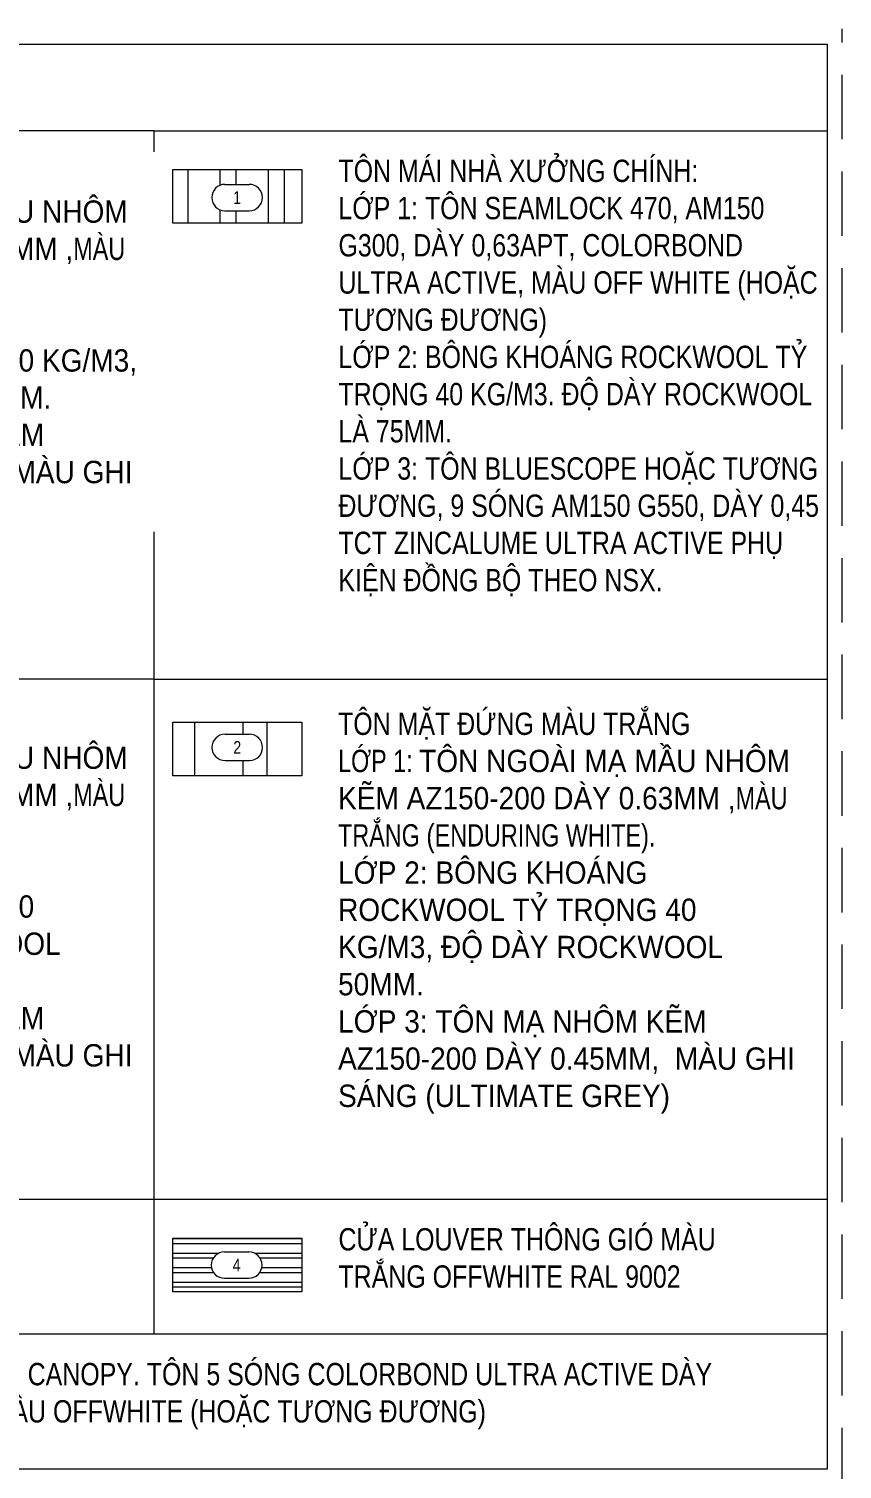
# Model space of a CAD drawing. Header units: millimetres. Extents: x -547695 to 905972, y -1055718 to 167349.
# Drawn here: x -502372 to -494352, y -975903 to -961705 of the extents above; entities that cross this region are included whole.
import ezdxf
from ezdxf.enums import TextEntityAlignment as Align

# ---------------------------------------------------------------- set-up
doc = ezdxf.new("R2010")
doc.units = ezdxf.units.MM
doc.linetypes.add('HIDDEN', pattern=[9.525, 6.35, -3.175])
for name, color, linetype, lineweight in [('A-HIDD', 45, 'HIDDEN', 9), ('A-PATT', 252, 'Continuous', 9), ('A-REV', 7, 'Continuous', 35), ('A-SYMBOLS', 10, 'Continuous', 13), ('NTT-8-THAY', 7, 'Continuous', 18)]:
    doc.layers.add(name, color=color, linetype=linetype, lineweight=lineweight)
doc.styles.add('VTK _ Arial_2.5 mm', font='arial.ttf', dxfattribs={"width": 0.8})
doc.styles.add('VTK_Arial', font='arial.ttf', dxfattribs={"width": 0.8})

# ---------------------------------------------------------------- blocks, each defined once
blk = doc.blocks.new('*U73')
blk.add_wipeout([(2.4, 2.6), (3.7, 2.25), (4.65, 1.3), (5, 0), (4.65, -1.3), (3.7, -2.25), (2.4, -2.6), (-2.4, -2.6), (-3.7, -2.25), (-4.65, -1.3), (-5, 0), (-4.65, 1.3), (-3.7, 2.25), (-2.4, 2.6)])
for points in [[(-2.4, 2.6), (2.4, 2.6)], [(-2.4, -2.6), (2.4, -2.6)]]:
    blk.add_lwpolyline(points)
for centre, start, end in [((-2.4, 0), 90, 270), ((2.4, 0), 270, 90)]:
    blk.add_arc(centre, 2.6, start, end)
at = {"color": 7, "style": 'VTK _ Arial_2.5 mm', "width": 0.8, "flags": 8}
blk.add_attdef('SYMBOL', text='', height=2.5, dxfattribs=at).set_placement((0, 0), align=Align.MIDDLE_CENTER)

msp = doc.modelspace()

# ---------------------------------------------------------------- hatches: boundary and pattern name
at = {"layer": 'A-PATT', "transparency": 33554620}
h = msp.add_hatch(dxfattribs=at)
h.set_pattern_fill('ANSI32', color=256, scale=50, angle=45)
h.set_pattern_definition([(90, (-176635, -84050.3), (-476.25, 3e-14), []), (90, (-176476.25, -83891.55), (-476.25, 3e-14), [])])
h.paths.add_polyline_path([(-499678.9, -963621.3), (-499678.9, -963091.2), (-500952.1, -963091.2), (-500952.1, -963621.3)])
at = {"layer": 'A-PATT'}
h = msp.add_hatch(dxfattribs=at)
h.set_pattern_fill('ANSI32', color=256, scale=75, angle=45)
h.set_pattern_definition([(90, (-1229637.26, -1219085.16), (-714.375, 1e-29), []), (90, (-1229399.14, -1218847), (-714.375, 1e-29), [])])
h.paths.add_polyline_path([(-499678.9, -969068.2), (-499678.9, -968538), (-500952.1, -968538), (-500952.1, -969068.2)])
at = {"layer": 'A-PATT', "transparency": 33554620}
h = msp.add_hatch(dxfattribs=at)
h.set_pattern_fill('ANSI32', color=256, scale=15, angle=315)
h.set_pattern_definition([(360, (2187351.54, 500554.76), (3e-14, 142.875), []), (360, (2187399.16, 500507.14), (3e-14, 142.875), [])])
h.paths.add_polyline_path([(-499678.9, -974155.9), (-499678.9, -973625.7), (-500952.1, -973625.7), (-500952.1, -974155.9)])

# ---------------------------------------------------------------- linework, layer by layer
at = {"layer": 'A-HIDD', "ltscale": 100}
msp.add_lwpolyline([(-494351.6, -1004703.9), (-494351.6, -961705.1)], dxfattribs=at)
at = {"layer": 'NTT-8-THAY'}
for p, q in [((-507666.6, -961854.9), (-494501.4, -961854.9)), ((-494501.4, -961854.9), (-494501.4, -975901.7)), ((-501135.8, -962709.5), (-507666.6, -962709.5)), ((-501135.8, -974572.9), (-501135.8, -962709.5)), ((-501135.8, -962709.5), (-494501.4, -962709.5)), ((-501135.8, -968114.6), (-507666.6, -968114.6)), ((-501135.8, -968114.6), (-494501.4, -968114.6)), ((-494501.4, -973244.1), (-507666.6, -973244.1)), ((-494501.4, -974572.9), (-507666.6, -974572.9)), ((-494501.4, -975901.7), (-507666.6, -975901.7))]:
    msp.add_line(p, q, dxfattribs=at)
for points in [[(-500952.1, -963091.2), (-499678.9, -963091.2), (-499678.9, -963621.3), (-500952.1, -963621.3)], [(-500952.1, -968538), (-499678.9, -968538), (-499678.9, -969068.2), (-500952.1, -969068.2)], [(-500952.1, -973625.7), (-499678.9, -973625.7), (-499678.9, -974155.9), (-500952.1, -974155.9)]]:
    msp.add_lwpolyline(points, close=True, dxfattribs=at)

# ---------------------------------------------------------------- texts
at = {"layer": 'A-REV', "insert": (-499318.8, -962995.1), "char_height": 220, "width": 4775.657, "attachment_point": 1, "style": 'VTK_Arial'}
msp.add_mtext('TÔN MÁI NHÀ XƯỞNG CHÍNH: \\PLỚP 1: TÔN SEAMLOCK 470, AM150 G300, DÀY 0,63APT, COLORBOND ULTRA ACTIVE, MÀU OFF WHITE (HOẶC TƯƠNG ĐƯƠNG)\\PLỚP 2: BÔNG KHOÁNG ROCKWOOL TỶ TRỌNG 40 KG/M3. ĐỘ DÀY ROCKWOOL LÀ 75MM.\\PLỚP 3: TÔN BLUESCOPE HOẶC TƯƠNG ĐƯƠNG, 9 SÓNG AM150 G550, DÀY 0,45 TCT ZINCALUME ULTRA ACTIVE PHỤ KIỆN ĐỒNG BỘ THEO NSX.', dxfattribs=at)
at = {"layer": 'A-REV', "char_height": 220, "attachment_point": 1, "style": 'VTK_Arial', "bg_fill": 2}
for s, insert, width in [('\\pxql;TÔN MẶT ĐỨNG  MÀU ĐỎ  \\P{\\W0.75;LỚP 1: \\W0.9;TÔN NGOÀI M\\fArial|b0|i0|c163|p34;Ạ\\fArial|b0|i0|c0|p34; M\\fArial|b0|i0|c163|p34;Ầ\\fArial|b0|i0|c0|p34;U NHÔM K\\fArial|b0|i0|c163|p34;Ẽ\\fArial|b0|i0|c0|p34;M AZ150-200 DÀY 0.63MM ,\\W0.75;MÀU  ĐỎ (}HOMESTEAD{\\W0.75;). \\P\\W0.9;L\\fArial|b0|i0|c163|p34;Ớ\\fArial|b0|i0|c0|p34;P 2: BÔNG KHOÁNG ROCKWOOL T\\fArial|b0|i0|c163|p34;Ỷ\\fArial|b0|i0|c0|p34; TR\\fArial|b0|i0|c163|p34;Ọ\\fArial|b0|i0|c0|p34;NG 40 KG/M3, Đ\\fArial|b0|i0|c163|p34;Ộ\\fArial|b0|i0|c0|p34; DÀY ROCKWOOL 50MM. \\PL\\fArial|b0|i0|c163|p34;Ớ\\fArial|b0|i0|c0|p34;P 3: TÔN M\\fArial|b0|i0|c163|p34;Ạ\\fArial|b0|i0|c0|p34; NHÔM K\\fArial|b0|i0|c163|p34;Ẽ\\fArial|b0|i0|c0|p34;M AZ150-200 DÀY 0.45MM,  MÀU GHI SÁNG (ULTIMATE GREY) \\H1.472x; }', (-505853.4, -968412.8), 4516.513), ('TÔN MẶT ĐỨNG MÀU TRẮNG\\P{\\W0.75;LỚP 1: \\W0.9;TÔN NGOÀI M\\fArial|b0|i0|c163|p34;Ạ\\fArial|b0|i0|c0|p34; M\\fArial|b0|i0|c163|p34;Ầ\\fArial|b0|i0|c0|p34;U NHÔM K\\fArial|b0|i0|c163|p34;Ẽ\\fArial|b0|i0|c0|p34;M AZ150-200 DÀY 0.63MM ,\\W0.75;MÀU TRẮNG }({\\W0.75;ENDURING WHITE). \\P\\W0.9;L\\fArial|b0|i0|c163|p34;Ớ\\fArial|b0|i0|c0|p34;P 2: BÔNG KHOÁNG ROCKWOOL T\\fArial|b0|i0|c163|p34;Ỷ\\fArial|b0|i0|c0|p34; TR\\fArial|b0|i0|c163|p34;Ọ\\fArial|b0|i0|c0|p34;NG 40 KG/M3, Đ\\fArial|b0|i0|c163|p34;Ộ\\fArial|b0|i0|c0|p34; DÀY ROCKWOOL 50MM. \\PL\\fArial|b0|i0|c163|p34;Ớ\\fArial|b0|i0|c0|p34;P 3: TÔN M\\fArial|b0|i0|c163|p34;Ạ\\fArial|b0|i0|c0|p34; NHÔM K\\fArial|b0|i0|c163|p34;Ẽ\\fArial|b0|i0|c0|p34;M AZ150-200 DÀY 0.45MM,  MÀU GHI SÁNG (ULTIMATE GREY) \\H1.472x; }', (-499322.5, -968445), 4516.513), ('CỬA LOUVER THÔNG GIÓ MÀU TRẮNG OFFWHITE RAL 9002', (-499318.8, -973526.9), 3900.494), ('TÔN CHE MÁNG THU NƯỚC, CANOPY. TÔN 5 SÓNG COLORBOND ULTRA ACTIVE DÀY 0.63MM APT, AM150-G300 MÀU OFFWHITE (HOẶC TƯƠNG ĐƯƠNG)', (-505849.7, -974855.7), 11091.382)]:
    msp.add_mtext(s, dxfattribs=dict(at, insert=insert, width=width))

# ---------------------------------------------------------------- next in the draw order: block references
at = {"layer": 'A-SYMBOLS', "xscale": 50, "yscale": 50, "zscale": 50}
for p, values in [((-500318.1, -963368.3), {'SYMBOL': '1'}), ((-500316.8, -968788), {'SYMBOL': '2'}), ((-500322.6, -973890.8), {'SYMBOL': '4'})]:
    msp.add_blockref('*U73', p, dxfattribs=at).add_auto_attribs(values)

# ---------------------------------------------------------------- next in the draw order: texts
at = {"layer": 'A-REV', "insert": (-505853.4, -963030.1), "char_height": 220, "width": 4622.522, "attachment_point": 1, "style": 'VTK_Arial', "bg_fill": 2}
msp.add_mtext('TÔN MẶT ĐỨNG  MÀU XANH\\P{\\W0.75;LỚP 1: \\W0.9;TÔN NGOÀI M\\fArial|b0|i0|c163|p34;Ạ\\fArial|b0|i0|c0|p34; M\\fArial|b0|i0|c163|p34;Ầ\\fArial|b0|i0|c0|p34;U NHÔM K\\fArial|b0|i0|c163|p34;Ẽ\\fArial|b0|i0|c0|p34;M AZ150-200 DÀY 0.63MM ,\\W0.75;MÀU XANH }(CAULFIELD GREEN{\\W0.75;). \\P\\W0.9;L\\fArial|b0|i0|c163|p34;Ớ\\fArial|b0|i0|c0|p34;P 2: BÔNG KHOÁNG ROCKWOOL T\\fArial|b0|i0|c163|p34;Ỷ\\fArial|b0|i0|c0|p34; TR\\fArial|b0|i0|c163|p34;Ọ\\fArial|b0|i0|c0|p34;NG 40 KG/M3, Đ\\fArial|b0|i0|c163|p34;Ộ\\fArial|b0|i0|c0|p34; DÀY ROCKWOOL 50MM. \\PL\\fArial|b0|i0|c163|p34;Ớ\\fArial|b0|i0|c0|p34;P 3: TÔN M\\fArial|b0|i0|c163|p34;Ạ\\fArial|b0|i0|c0|p34; NHÔM K\\fArial|b0|i0|c163|p34;Ẽ\\fArial|b0|i0|c0|p34;M AZ150-200 DÀY 0.45MM,  MÀU GHI SÁNG (ULTIMATE GREY) \\H1.472x; }', dxfattribs=at)

doc.saveas('drawing.dxf')
